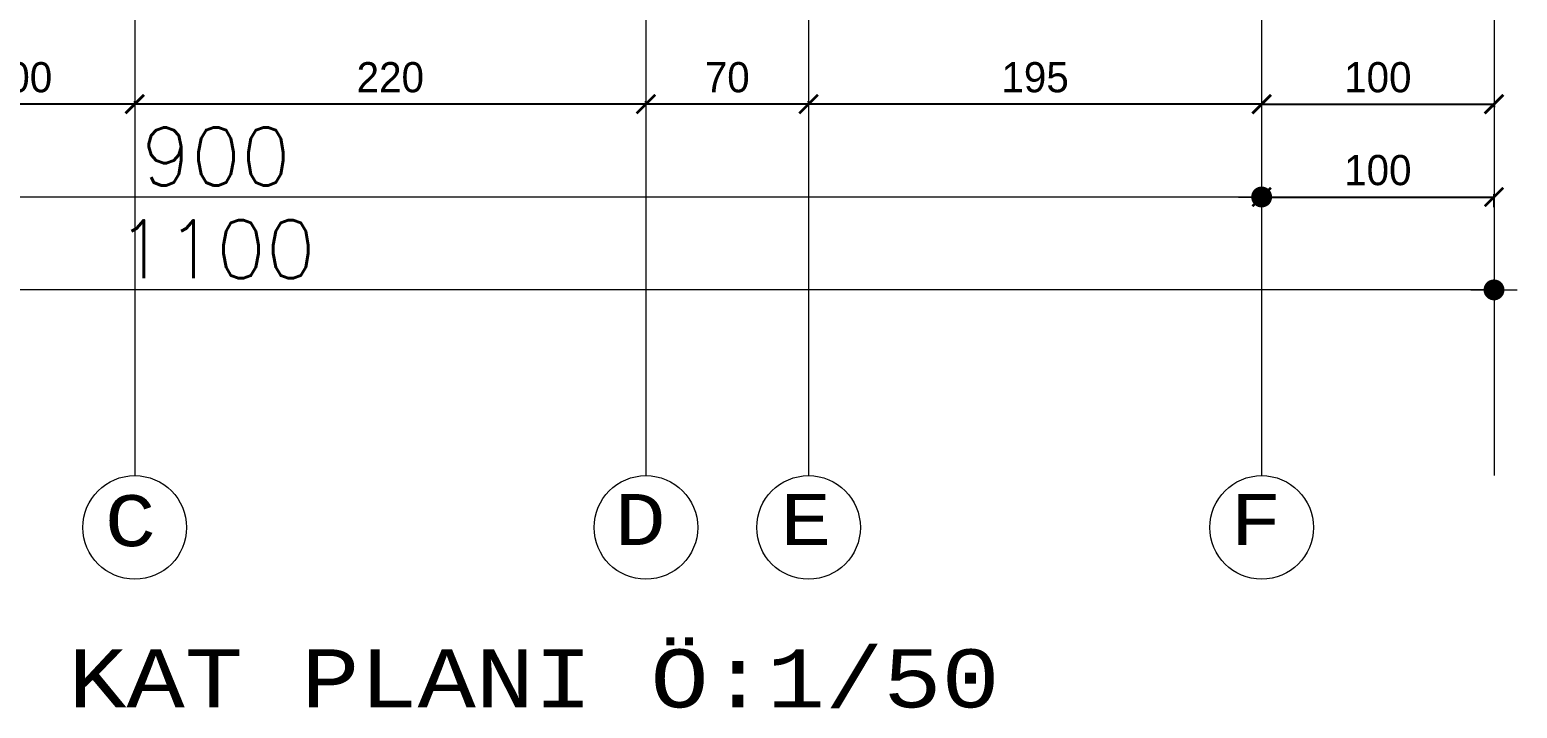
# Model space of a CAD drawing. Header units: millimetres. Extents: x 35860 to 71103, y -11298 to -8385.
# Drawn here: x 47421 to 48061, y -11261 to -10969 of the extents above; entities that cross this region are included whole.
import ezdxf

# ---------------------------------------------------------------- set-up
doc = ezdxf.new("R2010")
doc.units = ezdxf.units.MM
doc.header["$MEASUREMENT"] = 0
doc.layers.get('0').update_dxf_attribs({"lineweight": 15})
doc.layers.get('Defpoints').update_dxf_attribs({"lineweight": 20})
doc.layers.add('03_Yazı', color=1, linetype='Continuous', lineweight=30)
doc.layers.add('Aks&Tefriş', color=5, linetype='Continuous', lineweight=20)
doc.styles.add('0', font='txt.shx')
doc.styles.add('C', font='')
doc.styles.get('C').set_extended_font_data('Courier New Tur')
doc.dimstyles.new('5', dxfattribs={"dimtxt": 25, "dimasz": 1, "dimexe": 0, "dimexo": 0, "dimgap": 5, "dimtad": 1, "dimdec": 0, "dimlfac": -1, "dimzin": 12, "dimdsep": 46, "dimtxsty": '0', "dimblk": 'DOT', "dimcen": 2.5, "dimse1": 1, "dimse2": 1, "dimclrd": 256, "dimclrt": 1, "dimadec": 8, "dimazin": 0, "dimtfac": 1, "dimtdec": 0, "dimtmove": 0, "dimatfit": 0, "dimldrblk": 'DOT', "dimfxl": 1, "dimtolj": 1, "dimtzin": 0, "dimlwd": -1, "dimarcsym": 0})
doc.dimstyles.new('STANDART', dxfattribs={"dimtxt": 13, "dimasz": 8, "dimexe": 1.25, "dimexo": 0.625, "dimgap": 5, "dimtad": 1, "dimdec": 0, "dimrnd": 5, "dimzin": 1, "dimdsep": 46, "dimtxsty": 'Standard', "dimblk1": 'ARCHTICK', "dimblk2": 'ARCHTICK', "dimsah": 1, "dimcen": 2.5, "dimclrd": 256, "dimclre": 256, "dimclrt": 1, "dimadec": 0, "dimazin": 0, "dimtfac": 1, "dimtdec": 0, "dimtofl": 0, "dimtmove": 1, "dimatfit": 0, "dimldrblk": 'ARCHTICK', "dimfxl": 1, "dimtolj": 1, "dimtzin": 0, "dimarcsym": 0})

# ---------------------------------------------------------------- blocks, each defined once
blk = doc.blocks.new('DOT')
at = {"color": 0}
blk.add_line((-10, 0), (10, 0), dxfattribs=at)
at = {"color": 0, "const_width": 4.5}
blk.add_lwpolyline([(-2.25, 0, 1), (2.25, 0, 1)], format="xyb", close=True, dxfattribs=at)
blk = doc.blocks.new('*D555')
at = {"layer": 'Aks&Tefriş', "transparency": 16777216}
blk.add_line((47950.06, -11040.64), (47052.06, -11040.64), dxfattribs=at)
at = {"layer": 'Defpoints', "color": 0, "transparency": 16777216}
for p in [(47051.06, -11040.64), (47051.06, -11040.64), (47951.06, -11040.64)]:
    blk.add_point(p, dxfattribs=at)
at = {"layer": 'Aks&Tefriş', "transparency": 16777216, "rotation": 180}
blk.add_blockref('DOT', (47051.06, -11040.64), dxfattribs=at)
at = {"layer": 'Aks&Tefriş', "transparency": 16777216}
blk.add_blockref('DOT', (47951.06, -11040.64), dxfattribs=at)
at = {"layer": 'Aks&Tefriş', "color": 1, "transparency": 16777216, "insert": (47501.06, -11023.14), "char_height": 25, "attachment_point": 5, "style": '0'}
blk.add_mtext('\\A1;900', dxfattribs=at)
blk = doc.blocks.new('_ARCHTICK')
at = {"color": 0, "linetype": 'ByBlock', "const_width": 0.15}
blk.add_lwpolyline([(-0.5, -0.5), (0.5, 0.5)], dxfattribs=at)
blk = doc.blocks.new('*D556')
at = {"layer": 'Aks&Tefriş', "lineweight": -2, "transparency": 16777216}
for p, q in [((47756.06, -11000.01), (47756.06, -10999.39)), ((47951.06, -11000.64), (47756.06, -11000.64))]:
    blk.add_line(p, q, dxfattribs=at)
at = {"layer": 'Defpoints', "color": 0, "transparency": 16777216}
for p in [(47756.06, -11000.64), (47756.06, -11000.64), (47951.06, -11000.64)]:
    blk.add_point(p, dxfattribs=at)
at = {"layer": 'Aks&Tefriş', "lineweight": -2, "transparency": 16777216, "xscale": 8, "yscale": 8, "zscale": 8, "rotation": 180}
blk.add_blockref('_ARCHTICK', (47756.06, -11000.64), dxfattribs=at)
at = {"layer": 'Aks&Tefriş', "lineweight": -2, "transparency": 16777216, "xscale": 8, "yscale": 8, "zscale": 8}
blk.add_blockref('_ARCHTICK', (47951.06, -11000.64), dxfattribs=at)
at = {"layer": 'Aks&Tefriş', "color": 1, "transparency": 16777216, "insert": (47853.56, -10989.14), "char_height": 13, "attachment_point": 5}
blk.add_mtext('\\A1;195', dxfattribs=at)
blk = doc.blocks.new('*D557')
at = {"layer": 'Aks&Tefriş', "lineweight": -2, "transparency": 16777216}
for p, q in [((47686.06, -11000.01), (47686.06, -10999.39)), ((47756.06, -11000.64), (47686.06, -11000.64))]:
    blk.add_line(p, q, dxfattribs=at)
at = {"layer": 'Defpoints', "color": 0, "transparency": 16777216}
for p in [(47686.06, -11000.64), (47686.06, -11000.64), (47756.06, -11000.64)]:
    blk.add_point(p, dxfattribs=at)
at = {"layer": 'Aks&Tefriş', "lineweight": -2, "transparency": 16777216, "xscale": 8, "yscale": 8, "zscale": 8, "rotation": 180}
blk.add_blockref('_ARCHTICK', (47686.06, -11000.64), dxfattribs=at)
at = {"layer": 'Aks&Tefriş', "lineweight": -2, "transparency": 16777216, "xscale": 8, "yscale": 8, "zscale": 8}
blk.add_blockref('_ARCHTICK', (47756.06, -11000.64), dxfattribs=at)
at = {"layer": 'Aks&Tefriş', "color": 1, "transparency": 16777216, "insert": (47721.06, -10989.14), "char_height": 13, "attachment_point": 5}
blk.add_mtext('\\A1;70', dxfattribs=at)
blk = doc.blocks.new('*D558')
at = {"layer": 'Aks&Tefriş', "lineweight": -2, "transparency": 16777216}
for p, q in [((47466.06, -11000.01), (47466.06, -10999.39)), ((47686.06, -11000.64), (47466.06, -11000.64))]:
    blk.add_line(p, q, dxfattribs=at)
at = {"layer": 'Defpoints', "color": 0, "transparency": 16777216}
for p in [(47466.06, -11000.64), (47466.06, -11000.64), (47686.06, -11000.64)]:
    blk.add_point(p, dxfattribs=at)
at = {"layer": 'Aks&Tefriş', "lineweight": -2, "transparency": 16777216, "xscale": 8, "yscale": 8, "zscale": 8, "rotation": 180}
blk.add_blockref('_ARCHTICK', (47466.06, -11000.64), dxfattribs=at)
at = {"layer": 'Aks&Tefriş', "lineweight": -2, "transparency": 16777216, "xscale": 8, "yscale": 8, "zscale": 8}
blk.add_blockref('_ARCHTICK', (47686.06, -11000.64), dxfattribs=at)
at = {"layer": 'Aks&Tefriş', "color": 1, "transparency": 16777216, "insert": (47576.06, -10989.14), "char_height": 13, "attachment_point": 5}
blk.add_mtext('\\A1;220', dxfattribs=at)
blk = doc.blocks.new('*D559')
at = {"layer": 'Aks&Tefriş', "lineweight": -2, "transparency": 16777216}
for p, q in [((47366.06, -11000.01), (47366.06, -10999.39)), ((47466.06, -11000.64), (47366.06, -11000.64))]:
    blk.add_line(p, q, dxfattribs=at)
at = {"layer": 'Defpoints', "color": 0, "transparency": 16777216}
for p in [(47366.06, -11000.64), (47366.06, -11000.64), (47466.06, -11000.64)]:
    blk.add_point(p, dxfattribs=at)
at = {"layer": 'Aks&Tefriş', "lineweight": -2, "transparency": 16777216, "xscale": 8, "yscale": 8, "zscale": 8, "rotation": 180}
blk.add_blockref('_ARCHTICK', (47366.06, -11000.64), dxfattribs=at)
at = {"layer": 'Aks&Tefriş', "lineweight": -2, "transparency": 16777216, "xscale": 8, "yscale": 8, "zscale": 8}
blk.add_blockref('_ARCHTICK', (47466.06, -11000.64), dxfattribs=at)
at = {"layer": 'Aks&Tefriş', "color": 1, "transparency": 16777216, "insert": (47416.06, -10989.14), "char_height": 13, "attachment_point": 5}
blk.add_mtext('\\A1;100', dxfattribs=at)
blk = doc.blocks.new('*D641')
at = {"layer": 'Aks&Tefriş', "transparency": 16777216}
blk.add_line((48050.06, -11080.64), (46952.06, -11080.64), dxfattribs=at)
at = {"layer": 'Defpoints', "color": 0, "transparency": 16777216}
for p in [(46951.06, -11080.64), (46951.06, -11080.64), (48051.06, -11080.64)]:
    blk.add_point(p, dxfattribs=at)
at = {"layer": 'Aks&Tefriş', "transparency": 16777216, "rotation": 180}
blk.add_blockref('DOT', (46951.06, -11080.64), dxfattribs=at)
at = {"layer": 'Aks&Tefriş', "transparency": 16777216}
blk.add_blockref('DOT', (48051.06, -11080.64), dxfattribs=at)
at = {"layer": 'Aks&Tefriş', "color": 1, "transparency": 16777216, "insert": (47501.06, -11063.14), "char_height": 25, "attachment_point": 5, "style": '0'}
blk.add_mtext('\\A1;1100', dxfattribs=at)
blk = doc.blocks.new('*D642')
at = {"layer": 'Aks&Tefriş', "lineweight": -2, "transparency": 16777216}
for p, q in [((47951.06, -11040.64), (48051.06, -11040.64)), ((48051.06, -11045.01), (48051.06, -11039.39))]:
    blk.add_line(p, q, dxfattribs=at)
at = {"layer": 'Defpoints', "color": 0, "transparency": 16777216}
for p in [(47951.06, -11040.64), (48051.06, -11040.64), (48051.06, -11045.64)]:
    blk.add_point(p, dxfattribs=at)
at = {"layer": 'Aks&Tefriş', "lineweight": -2, "transparency": 16777216, "xscale": 8, "yscale": 8, "zscale": 8, "rotation": 180}
blk.add_blockref('_ARCHTICK', (47951.06, -11040.64), dxfattribs=at)
at = {"layer": 'Aks&Tefriş', "lineweight": -2, "transparency": 16777216, "xscale": 8, "yscale": 8, "zscale": 8}
blk.add_blockref('_ARCHTICK', (48051.06, -11040.64), dxfattribs=at)
at = {"layer": 'Aks&Tefriş', "color": 1, "transparency": 16777216, "insert": (48001.06, -11029.14), "char_height": 13, "attachment_point": 5}
blk.add_mtext('\\A1;100', dxfattribs=at)
blk = doc.blocks.new('*D645')
at = {"layer": 'Aks&Tefriş', "lineweight": -2, "transparency": 16777216}
for p, q in [((47951.06, -11000.64), (48051.06, -11000.64)), ((48051.06, -11001.26), (48051.06, -11001.89))]:
    blk.add_line(p, q, dxfattribs=at)
at = {"layer": 'Defpoints', "color": 0, "transparency": 16777216}
for p in [(47951.06, -11000.64), (48051.06, -11000.64), (48051.06, -11000.64)]:
    blk.add_point(p, dxfattribs=at)
at = {"layer": 'Aks&Tefriş', "lineweight": -2, "transparency": 16777216, "xscale": 8, "yscale": 8, "zscale": 8, "rotation": 180}
blk.add_blockref('_ARCHTICK', (47951.06, -11000.64), dxfattribs=at)
at = {"layer": 'Aks&Tefriş', "lineweight": -2, "transparency": 16777216, "xscale": 8, "yscale": 8, "zscale": 8}
blk.add_blockref('_ARCHTICK', (48051.06, -11000.64), dxfattribs=at)
at = {"layer": 'Aks&Tefriş', "color": 1, "transparency": 16777216, "insert": (48001.06, -10989.14), "char_height": 13, "attachment_point": 5}
blk.add_mtext('\\A1;100', dxfattribs=at)

msp = doc.modelspace()

# ---------------------------------------------------------------- linework, layer by layer
at = {"layer": 'Aks&Tefriş'}
for p, q in [((47466.06, -10875.64), (47466.06, -11160.64)), ((47686.06, -10875.64), (47686.06, -11160.64)), ((47756.06, -10875.64), (47756.06, -11160.64)), ((47951.06, -10875.64), (47951.06, -11160.64)), ((48051.06, -10875.64), (48051.06, -11160.64))]:
    msp.add_line(p, q, dxfattribs=at)
for centre in [(47466.06, -11182.94), (47686.06, -11182.94), (47756.06, -11182.94), (47951.06, -11182.94)]:
    msp.add_circle(centre, 22.3, dxfattribs=at)

# ---------------------------------------------------------------- texts
at = {"layer": '03_Yazı', "style": 'C'}
for s, height, p in [('C', 22, (47453.17, -11191.02)), ('D', 22, (47672.59, -11190.51)), ('E', 22, (47743.9, -11190.51)), ('F', 22, (47937.57, -11190.51)), ('1.NORMAL KAT PLANI Ö:1/50', 25, (47212, -11260.44))]:
    msp.add_text(s, height=height, dxfattribs=at).set_placement(p)

# ---------------------------------------------------------------- dimensions: what is measured, and where the dimension line sits
at = {"layer": 'Aks&Tefriş'}
for base, p1, p2, picture, middle in [((47366.06, -11000.64), (47466.06, -11000.64), (47366.06, -11000.64), '*D559', (47416.06, -10989.14)), ((47466.06, -11000.64), (47686.06, -11000.64), (47466.06, -11000.64), '*D558', (47576.06, -10989.14)), ((47686.06, -11000.64), (47756.06, -11000.64), (47686.06, -11000.64), '*D557', (47721.06, -10989.14)), ((47756.06, -11000.64), (47951.06, -11000.64), (47756.06, -11000.64), '*D556', (47853.56, -10989.14)), ((48051.06, -11000.64), (47951.06, -11000.64), (48051.06, -11000.64), '*D645', (48001.06, -10989.14)), ((48051.06, -11040.64), (47951.06, -11040.64), (48051.06, -11045.64), '*D642', (48001.06, -11029.14))]:
    dim = msp.add_linear_dim(base=base, p1=p1, p2=p2, angle=180, dimstyle='STANDART', override={"dimse1": 1}, dxfattribs=at)
    dim.commit()
    dim.dimension.update_dxf_attribs({"geometry": picture, "text_midpoint": middle})
for base, p1, p2, picture, middle in [((47051.06, -11040.64), (47951.06, -11040.64), (47051.06, -11040.64), '*D555', (47501.06, -11023.14)), ((46951.06, -11080.64), (48051.06, -11080.64), (46951.06, -11080.64), '*D641', (47501.06, -11063.14))]:
    dim = msp.add_linear_dim(base=base, p1=p1, p2=p2, angle=180, dimstyle='5', dxfattribs=at)
    dim.commit()
    dim.dimension.update_dxf_attribs({"geometry": picture, "text_midpoint": middle})

doc.saveas('drawing.dxf')
